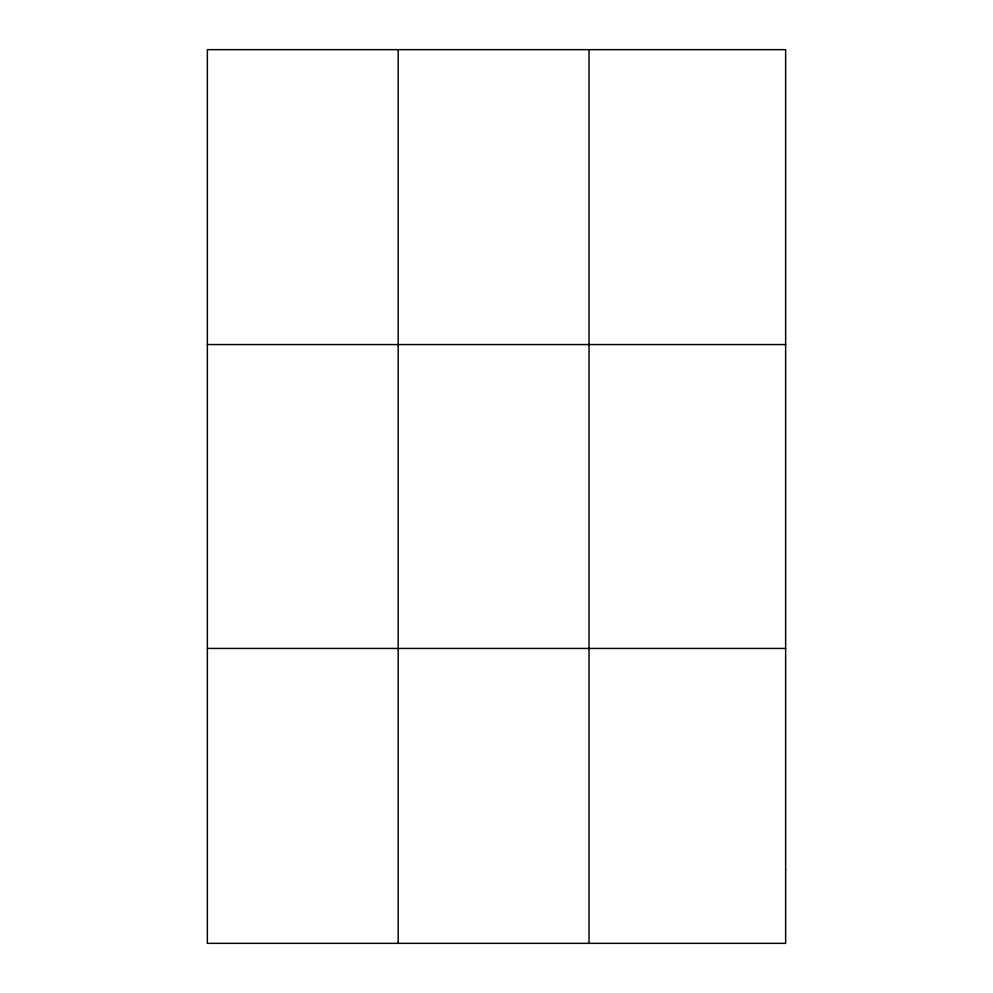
<?xml version="1.0" encoding="UTF-8"?>
<svg xmlns="http://www.w3.org/2000/svg" width="993" height="993" viewBox="0 0 993 993"><rect width="100%" height="100%" fill="white"/><g stroke="black" fill="none" stroke-linecap="round" stroke-linejoin="round"><path stroke-width="1.49" d="M398.193 49.65L398.193 943.35M589.023 49.65L589.023 943.35M207.363 344.571L785.637 344.571M207.363 648.429L785.637 648.429M785.637 869.62L785.637 943.35L207.363 943.35L207.363 49.65L785.637 49.65L785.637 869.62"/></g></svg>
